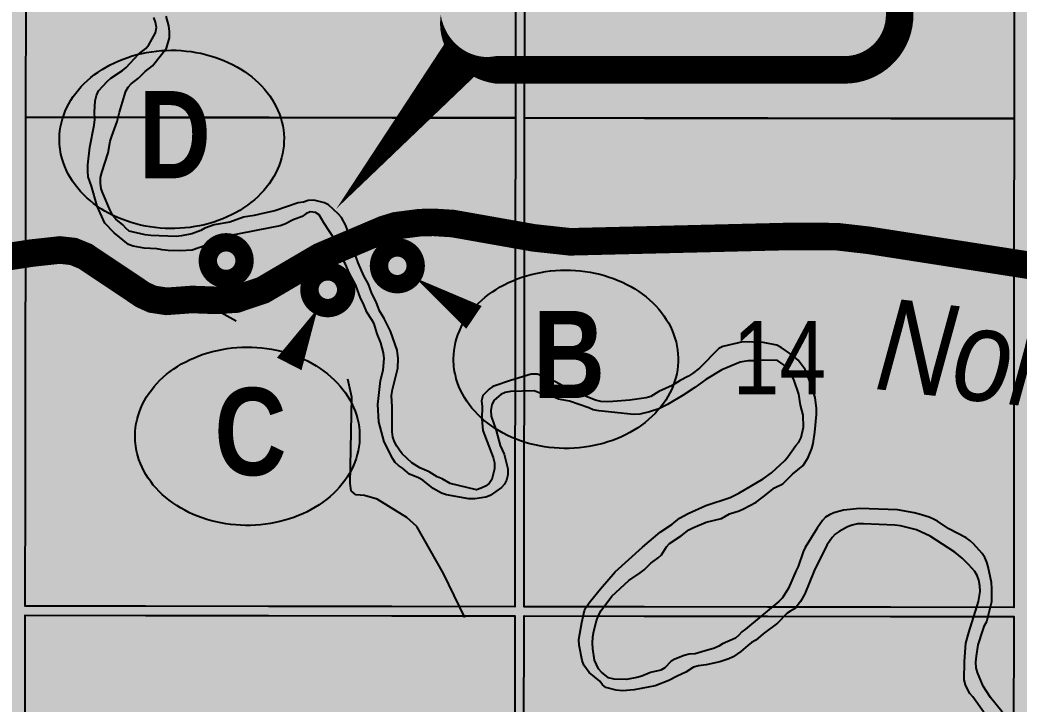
# Model space of a CAD drawing. Extents: x 403018 to 417191, y 6033193 to 6042673.
# Drawn here: x 414521.5 to 414630.3, y 6037364.4 to 6037438.9 of the extents above; entities that cross this region are included whole.
import ezdxf
from ezdxf.enums import TextEntityAlignment as Align

# ---------------------------------------------------------------- set-up
doc = ezdxf.new("R2010")
doc.units = 0
doc.header["$LTSCALE"] = 5
doc.linetypes.add('DASHED2', pattern=[9.525, 6.35, -3.175])
for name, color, linetype in [('L-TITLEDB-T', 4, 'Continuous'), ('Quarters', 8, 'Continuous'), ('RoadSeg', 57, 'DASHED2'), ('ROUTE MAP BUBBLES', 7, 'Continuous'), ('ROUTE MAP DOTS', 7, 'Continuous'), ('ROUTE-MAP-ROUTE', 90, 'Continuous'), ('T-WATER', 160, 'Continuous'), ('T-WATER-H', 133, 'Continuous')]:
    doc.layers.add(name, color=color, linetype=linetype)
doc.layers.add('ROUTE-MAP-BACKGROUND-H', color=7, linetype='Continuous', true_color=0xf0ebff)
doc.styles.add('120', font='ARIALN.TTF', dxfattribs={"height": 13})
doc.styles.add('80', font='ARIALN.TTF', dxfattribs={"height": 10})
doc.styles.add('80L', font='ARIALN.TTF', dxfattribs={"height": 10})
doc.styles.add('BOLD', font='ARIALNB.TTF')

# ---------------------------------------------------------------- blocks, each defined once
blk = doc.blocks.new('AA')
at = {"const_width": 4}
blk.add_lwpolyline([(-1, 0, 1), (1, 0, 1)], format="xyb", close=True, dxfattribs=at)
blk.add_circle((0, 0), 2)
blk = doc.blocks.new('Route_Letters')
h = blk.add_hatch(color=255)
h.dxf.hatch_style = 1
edge = h.paths.add_edge_path()
edge.add_ellipse((-0.12, 0.46), major_axis=(-11.97, 0), ratio=0.789318, start_angle=0, end_angle=360)
at = {"color": 5}
blk.add_open_spline([(-12.34, 0.46), (-12.34, -0.25), (-12.24, -0.97), (-11.72, -2.79), (-11.14, -3.88), (-9.56, -5.81), (-8.54, -6.66), (-6.22, -8.02), (-4.9, -8.54), (-2.12, -9.17), (-0.66, -9.3), (2.22, -9.13), (3.64, -8.84), (6.27, -7.89), (7.48, -7.22), (9.54, -5.6), (10.38, -4.64), (11.6, -2.54), (11.97, -1.4), (12.18, 0.91), (12.02, 2.08), (11.2, 4.3), (10.54, 5.35), (8.8, 7.2), (7.72, 7.99), (5.29, 9.24), (3.93, 9.68), (1.11, 10.18), (-0.35, 10.23), (-3.22, 9.91), (-4.61, 9.55), (-7.16, 8.47), (-8.32, 7.75), (-10.24, 6.02), (-11, 5.02), (-12.05, 2.86), (-12.32, 1.7), (-12.34, 0.52), (-12.34, 0.49), (-12.34, 0.46)], degree=3, knots=[0, 0, 0, 0, 0.219529, 0.219529, 0.575727, 0.575727, 0.931924, 0.931924, 1.288121, 1.288121, 1.644318, 1.644318, 2.000515, 2.000515, 2.356712, 2.356712, 2.712909, 2.712909, 3.069107, 3.069107, 3.425304, 3.425304, 3.781501, 3.781501, 4.137698, 4.137698, 4.493895, 4.493895, 4.850092, 4.850092, 5.20629, 5.20629, 5.562487, 5.562487, 5.918684, 5.918684, 6.274881, 6.274881, 6.283185, 6.283185, 6.283185, 6.283185], dxfattribs=at)
at = {"color": 14, "style": 'BOLD'}
blk.add_attdef('A', text='', height=9.5, dxfattribs=at).set_placement((0.22, 0.98), align=Align.MIDDLE)
blk = doc.blocks.new('*U320')
h = blk.add_hatch(color=254)
edge = h.paths.add_edge_path()
edge.add_line((-19, -11.5), (19, -11.5))
edge.add_arc((19, -5.5), 6, 270, 360)
edge.add_line((25, -5.5), (25, 4))
edge.add_arc((19, 4), 6, 0, 90)
edge.add_line((19, 10), (-19, 10))
edge.add_arc((-19, 4), 6, 90, 180)
edge.add_line((-25, 4), (-25, -5.5))
edge.add_arc((-19, -5.5), 6, 180, 270)
at = {"color": 160, "flags": 128}
blk.add_lwpolyline([(-19, -11.5, 3, 3, 0), (19, -11.5, 3, 3, 0.414214), (25, -5.5, 3, 3, 0), (25, 4, 3, 0, 0.414214), (19, 10, 0, 0, 0), (-19, 10, 0, 0, 0.414214), (-25, 4, 0, 0, 0), (-25, -5.5, 0, 3, 0.414214)], format="xyseb", close=True, dxfattribs=at)
at = {"color": 160, "style": '80'}
blk.add_attdef('ENTER_TEXT_001', (-26.85, -4.92), '', height=10, dxfattribs=at)

msp = doc.modelspace()

# ---------------------------------------------------------------- hatches: boundary and pattern name
at = {"layer": 'ROUTE-MAP-BACKGROUND-H'}
h = msp.add_hatch(color=256, dxfattribs=at)
h.dxf.hatch_style = 1
h.paths.add_polyline_path([(412923.423, 6037807.465), (416092.9, 6037807.465), (416092.9, 6035965.758), (412923.423, 6035965.758)])
at = {"layer": 'T-WATER-H'}
h = msp.add_hatch(color=256, dxfattribs=at)
h.dxf.hatch_style = 1
h.paths.add_polyline_path([(414533.297, 6037431.556), (414533.611, 6037431.93), (414534.411, 6037432.536), (414535.127, 6037433.241), (414535.925, 6037433.889), (414537.484, 6037435.795), (414537.781, 6037436.936), (414537.791, 6037437.6), (414537.705, 6037438.221), (414537.428, 6037439.284), (414537.181, 6037439.699), (414536.049, 6037441.322), (414534.436, 6037443.156), (414534.058, 6037443.471), (414533.39, 6037444.169), (414532.542, 6037444.745), (414531.36, 6037445.69), (414530.077, 6037446.53), (414529.707, 6037446.837), (414529.417, 6037447.234), (414529.117, 6037448.277), (414528.938, 6037450.071), (414528.551, 6037452.441), (414528.523, 6037453.078), (414528.638, 6037455.61), (414528.687, 6037457.225), (414528.766, 6037457.867), (414529.044, 6037459.036), (414529.205, 6037459.617), (414529.61, 6037460.623), (414529.864, 6037461.093), (414530.178, 6037461.51), (414530.56, 6037461.818), (414532.602, 6037463.178), (414533.055, 6037463.393), (414533.602, 6037463.522), (414534.751, 6037463.676), (414535.42, 6037463.676), (414535.953, 6037463.829), (414537.69, 6037464.85), (414539.168, 6037466.125), (414540.511, 6037467.639), (414540.868, 6037467.988), (414541.654, 6037468.587), (414542.416, 6037469.292), (414542.751, 6037469.689), (414543.184, 6037470.631), (414543.443, 6037471.073), (414544.143, 6037471.952), (414542.635, 6037472.222), (414542.097, 6037471.346), (414539.948, 6037469.271), (414537.466, 6037467.569), (414536.054, 6037466.923), (414534.846, 6037466.012), (414533.488, 6037465.153), (414530.576, 6037463.231), (414529.798, 6037462.572), (414528.959, 6037462.067), (414528.618, 6037461.43), (414528.022, 6037460.155), (414527.243, 6037458.163), (414527.165, 6037457.505), (414527.085, 6037455.61), (414527.08, 6037454.783), (414527.218, 6037453.546), (414527.282, 6037452.261), (414527.496, 6037451.148), (414527.691, 6037449.33), (414527.992, 6037448.266), (414528.092, 6037447.71), (414528.663, 6037446.241), (414528.911, 6037445.818), (414529.864, 6037444.669), (414530.21, 6037444.343), (414531.028, 6037443.78), (414532.408, 6037443.071), (414532.927, 6037442.904), (414533.313, 6037442.615), (414533.878, 6037441.768), (414534.945, 6037440.725), (414535.255, 6037440.356), (414536.102, 6037439.146), (414536.282, 6037438.632), (414536.36, 6037438.037), (414536.285, 6037437.459), (414535.526, 6037436.151), (414535.203, 6037435.764), (414534.415, 6037435.151), (414533.076, 6037433.696), (414532.693, 6037433.365), (414531.413, 6037432.522), (414531.043, 6037432.212), (414530.067, 6037431.138), (414529.841, 6037430.655), (414529.707, 6037430.053), (414529.633, 6037428.82), (414529.654, 6037428.043), (414529.573, 6037427.408), (414529.101, 6037425.028), (414528.912, 6037423.099), (414528.887, 6037422.392), (414528.932, 6037421.77), (414529.296, 6037420.754), (414529.91, 6037418.602), (414530.741, 6037416.73), (414531.764, 6037415.68), (414533.342, 6037414.418), (414533.85, 6037414.243), (414535.034, 6037414.025), (414536.431, 6037413.965), (414537.003, 6037413.826), (414537.653, 6037413.761), (414538.979, 6037413.728), (414540.274, 6037413.797), (414542.322, 6037414.532), (414543.29, 6037414.941), (414543.704, 6037415.078), (414543.19, 6037416.644), (414542.654, 6037416.554), (414541.646, 6037416.213), (414541.201, 6037415.951), (414540.232, 6037415.577), (414539.108, 6037415.348), (414538.511, 6037415.275), (414535.761, 6037415.395), (414535.131, 6037415.47), (414533.405, 6037415.882), (414533.034, 6037416.203), (414532.717, 6037416.571), (414531.943, 6037417.195), (414531.618, 6037417.588), (414531.375, 6037418.044), (414530.544, 6037420.02), (414530.364, 6037420.498), (414530.263, 6037421.098), (414530.271, 6037421.712), (414530.416, 6037422.265), (414531.122, 6037424.413), (414531.343, 6037425.659), (414531.497, 6037426.22), (414532.097, 6037427.803), (414532.344, 6037428.819), (414532.876, 6037430.625), (414533.056, 6037431.121)])
h = msp.add_hatch(color=256, dxfattribs=at)
h.dxf.hatch_style = 1
h.paths.add_polyline_path([(414579.811, 6037399.481), (414578.349, 6037400.133), (414577.83, 6037400.292), (414577.19, 6037400.287), (414574.941, 6037399.596), (414573.019, 6037398.952), (414572.6, 6037398.674), (414571.91, 6037397.976), (414571.784, 6037397.416), (414571.823, 6037396.784), (414571.788, 6037395.439), (414571.921, 6037394.176), (414573.055, 6037391.213), (414573.188, 6037390.639), (414573.169, 6037389.981), (414572.897, 6037388.835), (414572.609, 6037388.418), (414572.199, 6037388.114), (414571.731, 6037387.877), (414571.218, 6037387.727), (414568.339, 6037388.388), (414567.468, 6037388.921), (414566.956, 6037389.121), (414566.055, 6037389.673), (414565.036, 6037390.094), (414564.192, 6037390.658), (414563.132, 6037391.647), (414562.827, 6037392.015), (414562.554, 6037392.466), (414562.309, 6037392.929), (414562.123, 6037393.439), (414562.032, 6037394.028), (414562.047, 6037396.755), (414561.96, 6037397.992), (414562.063, 6037398.635), (414562.645, 6037400.951), (414562.678, 6037402.022), (414562.569, 6037402.915), (414561.866, 6037405.003), (414561.183, 6037406.382), (414560.655, 6037407.203), (414560.281, 6037408.196), (414559.833, 6037409.099), (414559.447, 6037410.094), (414558.956, 6037410.993), (414558.336, 6037412.442), (414557.803, 6037413.952), (414557.564, 6037414.4), (414557.322, 6037414.72), (414557.272, 6037414.785), (414557.189, 6037415.394), (414557.159, 6037415.986), (414556.983, 6037416.476), (414556.511, 6037417.36), (414556.214, 6037417.736), (414555.121, 6037418.734), (414554.685, 6037418.97), (414553.527, 6037419.236), (414552.901, 6037419.207), (414552.39, 6037419.045), (414551.818, 6037418.954), (414549.266, 6037418.085), (414548.111, 6037417.838), (414547.018, 6037417.582), (414545.865, 6037417.394), (414544.376, 6037416.842), (414543.19, 6037416.644), (414543.704, 6037415.078), (414544.841, 6037415.455), (414545.376, 6037415.583), (414548.718, 6037416.24), (414549.844, 6037416.46), (414550.336, 6037416.636), (414551.253, 6037417.09), (414552.258, 6037417.451), (414552.622, 6037417.761), (414553.109, 6037417.963), (414553.701, 6037417.904), (414554.099, 6037417.635), (414554.583, 6037416.777), (414555.823, 6037414.906), (414556.135, 6037414.295), (414556.37, 6037413.761), (414556.505, 6037413.222), (414556.7, 6037412.724), (414556.942, 6037412.29), (414557.345, 6037411.318), (414558.075, 6037410.011), (414558.43, 6037408.983), (414558.632, 6037408.492), (414558.886, 6037408.05), (414559.275, 6037407.055), (414559.827, 6037406.224), (414560.07, 6037405.766), (414560.397, 6037404.701), (414560.81, 6037403.717), (414561.106, 6037402.613), (414561.169, 6037402.023), (414561.05, 6037400.724), (414560.775, 6037399.598), (414560.484, 6037397), (414560.577, 6037395.128), (414561.156, 6037392.934), (414562.096, 6037391.085), (414562.361, 6037390.678), (414562.725, 6037390.348), (414563.148, 6037390.08), (414563.929, 6037389.416), (414564.921, 6037389.004), (414565.379, 6037388.749), (414566.513, 6037387.858), (414567.406, 6037387.33), (414567.949, 6037387.162), (414570.376, 6037386.729), (414571.053, 6037386.717), (414572.227, 6037386.906), (414572.704, 6037387.093), (414573.94, 6037387.973), (414574.267, 6037388.311), (414574.494, 6037388.774), (414574.619, 6037389.352), (414574.65, 6037389.993), (414574.227, 6037391.579), (414573.819, 6037392.543), (414573.38, 6037394.18), (414572.826, 6037395.723), (414572.802, 6037396.352), (414572.876, 6037397.008), (414573.141, 6037397.47), (414573.874, 6037398.106), (414574.341, 6037398.319), (414574.941, 6037398.406), (414577.521, 6037398.495), (414578.033, 6037398.288), (414579.187, 6037398.001), (414580.148, 6037397.579), (414581.358, 6037397.372), (414583.455, 6037396.631), (414583.926, 6037396.417), (414584.535, 6037396.294), (414588.355, 6037395.901), (414589.002, 6037395.936), (414590.072, 6037396.197), (414591.088, 6037396.542), (414592.025, 6037396.988), (414593.716, 6037398.015), (414595.014, 6037398.849), (414596.179, 6037399.705), (414597.945, 6037400.79), (414599.477, 6037401.426), (414598.457, 6037403.418), (414598.032, 6037403.32), (414597.596, 6037403.08), (414595.517, 6037400.949), (414594.736, 6037400.38), (414594.311, 6037400.08), (414593.411, 6037399.611), (414592.543, 6037399.061), (414591.063, 6037398.423), (414590.203, 6037397.887), (414589.687, 6037397.732), (414587.936, 6037397.469), (414586.075, 6037397.311), (414585.436, 6037397.286), (414584.747, 6037397.337), (414584.177, 6037397.479), (414581.59, 6037398.478)])
h = msp.add_hatch(color=256, dxfattribs=at)
h.dxf.hatch_style = 1
h.paths.add_polyline_path([(414603.946, 6037403.445), (414602.443, 6037403.753), (414600.21, 6037403.819), (414598.375, 6037403.399), (414599.368, 6037401.381), (414599.934, 6037401.616), (414600.824, 6037401.738), (414601.814, 6037401.762), (414602.427, 6037401.838), (414602.443, 6037401.838), (414604.007, 6037401.799), (414604.603, 6037401.373), (414605.253, 6037400.616), (414605.777, 6037399.706), (414606.333, 6037398.135), (414606.508, 6037396.935), (414606.789, 6037395.853), (414606.824, 6037394.543), (414606.566, 6037393.391), (414606.336, 6037392.907), (414606, 6037392.55), (414605.135, 6037391.295), (414604.816, 6037390.917), (414603.355, 6037389.562), (414602.445, 6037388.924), (414599.78, 6037387.35), (414598.844, 6037386.88), (414596.194, 6037386.008), (414594.261, 6037385.117), (414593.328, 6037384.615), (414592.488, 6037383.954), (414591.231, 6037383.091), (414589.294, 6037381.457), (414586.341, 6037378.77), (414584.709, 6037376.929), (414583.616, 6037375.561), (414583.148, 6037374.953), (414582.985, 6037374.556), (414582.693, 6037373.274), (414582.378, 6037371.428), (414582.388, 6037370.799), (414582.719, 6037369.116), (414582.905, 6037368.629), (414583.483, 6037367.814), (414584.666, 6037366.868), (414584.962, 6037366.497), (414585.318, 6037366.173), (414586.429, 6037365.889), (414587.112, 6037365.841), (414588.41, 6037365.924), (414590.671, 6037366.363), (414592.163, 6037366.96), (414593.058, 6037367.438), (414594.02, 6037367.862), (414594.867, 6037368.413), (414595.408, 6037368.559), (414596.226, 6037368.676), (414597.715, 6037368.976), (414598.714, 6037369.326), (414599.165, 6037369.547), (414600.008, 6037370.104), (414600.766, 6037370.772), (414601.181, 6037371.089), (414601.626, 6037371.342), (414602.448, 6037372.028), (414604.006, 6037373.193), (414605.045, 6037374.266), (414605.436, 6037374.548), (414605.932, 6037374.78), (414606.498, 6037375.552), (414606.973, 6037376.379), (414607.984, 6037378.903), (414609.358, 6037381.687), (414609.946, 6037382.522), (414610.288, 6037382.887), (414610.716, 6037383.184), (414611.617, 6037383.682), (414612.122, 6037383.876), (414612.694, 6037383.991), (414613.364, 6037384.017), (414616.76, 6037383.878), (414617.38, 6037383.806), (414619.124, 6037383.35), (414620.626, 6037382.659), (414623.31, 6037380.934), (414624.121, 6037380.283), (414624.838, 6037379.559), (414625.504, 6037378.817), (414625.758, 6037378.373), (414625.936, 6037377.871), (414626.044, 6037377.273), (414626.069, 6037376.63), (414625.888, 6037375.545), (414624.82, 6037372.161), (414624.515, 6037371.001), (414624.346, 6037369.024), (414624.34, 6037367.036), (414624.474, 6037366.493), (414624.676, 6037366.002), (414624.956, 6037365.549), (414625.281, 6037365.168), (414626.44, 6037363.525), (414627.742, 6037362.214), (414633.848, 6037357.362), (414635.565, 6037356.243), (414637.812, 6037354.873), (414638.99, 6037353.876), (414640.774, 6037352.175), (414641.783, 6037351.111), (414642.011, 6037350.668), (414642.011, 6037350.039), (414641.82, 6037349.529), (414641.463, 6037349.199), (414641.023, 6037348.977), (414640.482, 6037348.837), (414639.283, 6037348.706), (414637.254, 6037348.718), (414635.413, 6037348.555), (414634.309, 6037348.329), (414633.801, 6037348.145), (414632.972, 6037347.749), (414631.419, 6037347.131), (414631.016, 6037346.846), (414630.3, 6037346.11), (414629.567, 6037345.492), (414629.295, 6037345.154), (414628.719, 6037344.254), (414628.495, 6037343.777), (414628.322, 6037343.249), (414628.23, 6037342.644), (414628.22, 6037341.969), (414628.296, 6037340.732), (414628.399, 6037340.152), (414628.617, 6037339.663), (414629.298, 6037338.711), (414629.518, 6037338.447), (414629.899, 6037338.122), (414630.303, 6037337.872), (414631.437, 6037337.523), (414632.777, 6037337.44), (414634.534, 6037337.658), (414637.874, 6037338.434), (414639.106, 6037338.573), (414639.767, 6037338.584), (414641.161, 6037338.513), (414641.707, 6037338.391), (414642.244, 6037338.198), (414642.699, 6037337.947), (414642.994, 6037337.593), (414643.253, 6037337.134), (414643.262, 6037336.561), (414642.806, 6037334.869), (414642.547, 6037333.728), (414642.013, 6037332.124), (414641.879, 6037331.535), (414641.75, 6037330.281), (414641.465, 6037328.464), (414641.443, 6037327.76), (414641.508, 6037325.77), (414641.52, 6037325.681), (414642.977, 6037325.683), (414642.893, 6037326.506), (414642.898, 6037327.169), (414642.966, 6037329.231), (414643.29, 6037331.046), (414643.878, 6037333.246), (414644.273, 6037334.276), (414644.718, 6037335.232), (414644.852, 6037335.792), (414644.761, 6037337.013), (414644.65, 6037337.564), (414644.203, 6037338.461), (414643.513, 6037339.155), (414643.093, 6037339.425), (414642.576, 6037339.58), (414639.553, 6037340.061), (414638.891, 6037340.105), (414637.629, 6037340.033), (414635.237, 6037339.754), (414634.112, 6037339.513), (414632.346, 6037339.299), (414631.685, 6037339.3), (414631.065, 6037339.396), (414630.564, 6037339.611), (414630.298, 6037339.798), (414629.854, 6037340.285), (414629.67, 6037340.767), (414629.624, 6037341.391), (414629.683, 6037342.019), (414629.911, 6037343.176), (414630.301, 6037343.967), (414630.7, 6037344.467), (414631.057, 6037344.815), (414631.806, 6037345.431), (414632.638, 6037345.967), (414633.637, 6037346.338), (414634.181, 6037346.496), (414635.353, 6037346.664), (414638.498, 6037346.861), (414639.681, 6037347), (414640.662, 6037347.362), (414641.423, 6037347.749), (414641.986, 6037348.127), (414642.684, 6037348.777), (414643.007, 6037349.18), (414643.159, 6037349.712), (414643.148, 6037351.023), (414643.01, 6037351.579), (414642.823, 6037352.056), (414642.549, 6037352.491), (414641.532, 6037353.581), (414637.908, 6037356.897), (414637.522, 6037357.198), (414635.793, 6037358.307), (414634.409, 6037359.016), (414632.631, 6037360.101), (414629.289, 6037362.945), (414628.8, 6037363.26), (414628.44, 6037363.588), (414627.191, 6037365.118), (414626.403, 6037366.342), (414625.783, 6037367.823), (414625.627, 6037368.329), (414625.601, 6037368.961), (414625.658, 6037369.601), (414625.869, 6037370.84), (414626.363, 6037372.414), (414626.544, 6037372.932), (414626.787, 6037373.379), (414627.324, 6037375.545), (414627.358, 6037376.982), (414627.309, 6037377.622), (414626.958, 6037379.32), (414626.793, 6037379.838), (414626.573, 6037380.333), (414626.299, 6037380.77), (414625.337, 6037381.834), (414624.958, 6037382.177), (414624.531, 6037382.467), (414622.672, 6037383.46), (414621.414, 6037384.284), (414620.974, 6037384.518), (414620.5, 6037384.73), (414619.438, 6037385.059), (414618.875, 6037385.209), (414617.066, 6037385.523), (414612.98, 6037385.689), (414611.174, 6037385.494), (414610.14, 6037385.189), (414609.655, 6037385.001), (414609.234, 6037384.729), (414608.896, 6037384.382), (414608.323, 6037383.55), (414607.026, 6037381.42), (414606.8, 6037380.949), (414606.258, 6037379.37), (414606.016, 6037378.929), (414605.184, 6037376.998), (414604.556, 6037375.946), (414604.151, 6037375.553), (414600.504, 6037372.557), (414600.119, 6037372.265), (414599.784, 6037371.888), (414599.411, 6037371.568), (414597.996, 6037370.962), (414597.607, 6037370.69), (414597.124, 6037370.48), (414595.768, 6037370.082), (414595.017, 6037369.866), (414594.38, 6037369.811), (414593.835, 6037369.663), (414592.836, 6037369.289), (414592.426, 6037369.045), (414591.736, 6037368.345), (414591.297, 6037368.092), (414590.179, 6037367.841), (414589.229, 6037367.426), (414588.701, 6037367.267), (414587.561, 6037367.068), (414586.203, 6037367.106), (414585.593, 6037367.228), (414584.832, 6037367.847), (414584.516, 6037368.223), (414584.07, 6037369.183), (414583.88, 6037370.39), (414583.842, 6037371.03), (414583.894, 6037371.694), (414584.014, 6037372.319), (414584.297, 6037373.444), (414584.489, 6037373.972), (414584.814, 6037374.556), (414585.958, 6037376.121), (414587.807, 6037377.831), (414589.055, 6037378.671), (414589.466, 6037378.99), (414590.203, 6037379.744), (414591.006, 6037380.308), (414591.357, 6037380.647), (414591.926, 6037381.519), (414592.239, 6037381.885), (414593.525, 6037382.713), (414594.358, 6037383.344), (414594.798, 6037383.588), (414596.244, 6037384.183), (414597.911, 6037384.603), (414598.758, 6037385.104), (414599.821, 6037385.415), (414600.302, 6037385.63), (414601.676, 6037386.371), (414602.446, 6037386.947), (414603.689, 6037387.914), (414604.567, 6037388.382), (414605.646, 6037389.413), (414606.8, 6037390.376), (414607.328, 6037391.215), (414607.743, 6037392.214), (414607.889, 6037392.76), (414608.075, 6037394), (414608.24, 6037395.916), (414608.257, 6037396.577), (414608.107, 6037397.745), (414607.603, 6037399.336), (414607.004, 6037400.802), (414606.237, 6037401.817), (414606.02, 6037402.009), (414605.655, 6037402.333), (414604.414, 6037403.198)])

# ---------------------------------------------------------------- linework, layer by layer
at = {"color": 170, "flags": 128}
msp.add_lwpolyline([(414555.957, 6037418.311, 0, 4.997, 0), (414569.996, 6037435.184, 0, 0, 0)], format="xyseb", dxfattribs=at)
at = {"layer": 'Quarters'}
for points in [[(414575.469, 6037441.597), (414575.455, 6037428.208), (414562.048, 6037428.223), (414548.64, 6037428.238), (414535.233, 6037428.254), (414522.16, 6037428.27), (414522.178, 6037441.658), (414522.196, 6037455.046), (414522.215, 6037468.435), (414522.233, 6037481.823), (414535.3, 6037481.808), (414548.703, 6037481.793), (414562.106, 6037481.778), (414575.509, 6037481.764), (414575.496, 6037468.375), (414575.482, 6037454.986), (414575.469, 6037441.597)], [(414629.762, 6037441.524), (414629.754, 6037428.135), (414616.346, 6037428.153), (414602.939, 6037428.171), (414589.532, 6037428.189), (414576.46, 6037428.206), (414576.473, 6037441.595), (414576.486, 6037454.985), (414576.5, 6037468.374), (414576.513, 6037481.763), (414589.58, 6037481.745), (414602.983, 6037481.727), (414616.385, 6037481.709), (414629.787, 6037481.691), (414629.779, 6037468.302), (414629.77, 6037454.913), (414629.762, 6037441.524)], [(414575.416, 6037388.04), (414575.403, 6037374.986), (414561.99, 6037375.002), (414548.578, 6037375.018), (414535.165, 6037375.035), (414522.088, 6037375.052), (414522.106, 6037388.105), (414522.124, 6037401.493), (414522.142, 6037414.882), (414522.16, 6037428.27), (414535.233, 6037428.254), (414548.64, 6037428.238), (414562.048, 6037428.223), (414575.455, 6037428.208), (414575.442, 6037414.818), (414575.429, 6037401.429), (414575.416, 6037388.04)], [(414629.729, 6037387.967), (414629.72, 6037374.913), (414616.308, 6037374.931), (414602.896, 6037374.949), (414589.484, 6037374.967), (414576.407, 6037374.985), (414576.42, 6037388.039), (414576.433, 6037401.428), (414576.446, 6037414.817), (414576.46, 6037428.206), (414589.532, 6037428.189), (414602.939, 6037428.171), (414616.346, 6037428.153), (414629.754, 6037428.135), (414629.745, 6037414.746), (414629.737, 6037401.357), (414629.729, 6037387.967)], [(414575.361, 6037333.814), (414575.348, 6037320.425), (414561.931, 6037320.442), (414548.514, 6037320.459), (414535.097, 6037320.477), (414522.015, 6037320.495), (414522.033, 6037333.883), (414522.051, 6037347.271), (414522.069, 6037360.659), (414522.087, 6037374.048), (414535.164, 6037374.031), (414548.577, 6037374.014), (414561.989, 6037373.998), (414575.402, 6037373.982), (414575.388, 6037360.592), (414575.375, 6037347.203), (414575.361, 6037333.814)], [(414629.695, 6037333.742), (414629.687, 6037320.353), (414616.269, 6037320.37), (414602.852, 6037320.388), (414589.435, 6037320.406), (414576.352, 6037320.424), (414576.366, 6037333.813), (414576.379, 6037347.202), (414576.392, 6037360.591), (414576.406, 6037373.98), (414589.483, 6037373.963), (414602.895, 6037373.945), (414616.308, 6037373.927), (414629.72, 6037373.909), (414629.711, 6037360.52), (414629.703, 6037347.131), (414629.695, 6037333.742)]]:
    msp.add_lwpolyline(points, close=True, dxfattribs=at)
at = {"layer": 'RoadSeg', "flags": 128}
for points in [[(414613.15, 6037306.308), (414613.516, 6037308.372), (414614.315, 6037321.992), (414614.382, 6037325.788), (414614.082, 6037326.388), (414613.283, 6037326.987), (414610.286, 6037328.286), (414608.254, 6037329.351), (414607.855, 6037329.551), (414605.99, 6037330.583), (414604.758, 6037331.949), (414604.325, 6037333.114), (414602.96, 6037339.142), (414602.793, 6037341.273), (414603.026, 6037342.039), (414604.958, 6037345.535), (414605.657, 6037347.533), (414605.724, 6037349.065), (414605.524, 6037350.064), (414605.157, 6037351.03), (414604.025, 6037352.728), (414601.395, 6037355.059), (414594.601, 6037359.888), (414593.736, 6037360.22), (414592.837, 6037360.32), (414589.673, 6037360.187), (414585.943, 6037360.32), (414585.011, 6037360.52), (414583.812, 6037361.12), (414577.585, 6037365.315), (414575.154, 6037367.28), (414572.157, 6037370.044), (414571.192, 6037371.276), (414567.628, 6037378.602), (414564.731, 6037383.73), (414563.632, 6037384.696), (414560.402, 6037386.694), (414559.037, 6037387.093), (414558.071, 6037387.16), (414557.572, 6037387.593), (414557.472, 6037388.392), (414557.638, 6037397.816), (414557.039, 6037400.514), (414555.74, 6037404.143), (414555.241, 6037404.676), (414554.175, 6037405.042), (414552.244, 6037405.042), (414549.18, 6037404.776), (414547.948, 6037404.843), (414545.684, 6037405.741), (414542.52, 6037407.473), (414542.154, 6037407.972), (414544.285, 6037408.106), (414547.182, 6037409.072), (414553.443, 6037412.734), (414556.273, 6037413.9), (414558.171, 6037414.666), (414560.369, 6037415.665), (414561.668, 6037416.064), (414564.265, 6037416.397), (414565.764, 6037416.431), (414567.862, 6037416.298), (414576.653, 6037414.732), (414580.616, 6037414.3), (414604.691, 6037414.866), (414609.62, 6037414.832), (414613.083, 6037414.433), (414652.144, 6037408.306), (414678.318, 6037405.342), (414692.836, 6037403.51), (414694.601, 6037403.843), (414696.266, 6037404.609), (414702.427, 6037408.206), (414704.358, 6037408.805), (414709.12, 6037409.804), (414709.586, 6037410.137), (414709.753, 6037411.003), (414705.657, 6037421.226), (414705.624, 6037421.759), (414705.923, 6037422.158), (414707.116, 6037422.68), (414684.954, 6037476.56), (414661.287, 6037534.077), (414660.709, 6037535.486), (414660.109, 6037536.973), (414659.579, 6037538.361), (414659, 6037540.041), (414658.575, 6037541.404), (414658.134, 6037542.933), (414657.751, 6037544.443), (414657.406, 6037545.981), (414657.044, 6037547.752), (414647.42, 6037594.446), (414647.108, 6037594.605), (414646.991, 6037594.747), (414646.924, 6037594.868), (414646.791, 6037595.058), (414646.673, 6037595.24), (414646.564, 6037595.346), (414646.429, 6037595.451), (414646.152, 6037595.648), (414645.897, 6037595.819), (414645.559, 6037596.068), (414645.322, 6037596.272), (414645.185, 6037596.42), (414645.074, 6037596.616), (414645.003, 6037596.772), (414644.959, 6037596.923), (414644.862, 6037597.33), (414644.753, 6037597.922), (414643.74, 6037602.857), (414643.67, 6037603.199), (414643.622, 6037603.502), (414643.603, 6037603.713), (414643.617, 6037603.905), (414643.632, 6037604.084), (414643.692, 6037604.31), (414643.784, 6037604.537), (414643.891, 6037604.752), (414644.137, 6037605.156), (414644.263, 6037605.357), (414644.396, 6037605.593), (414644.464, 6037605.753), (414644.513, 6037605.873), (414644.542, 6037606.006), (414644.59, 6037606.206), (414644.655, 6037606.446), (414644.71, 6037606.606), (414644.853, 6037606.894), (414642.731, 6037617.782), (414639.531, 6037632.935), (414639.294, 6037633.839), (414639.121, 6037634.505), (414638.948, 6037635.09), (414638.758, 6037635.752), (414638.498, 6037636.416), (414638.25, 6037637.038), (414637.998, 6037637.658), (414637.723, 6037638.253), (414637.466, 6037638.797), (414637.228, 6037639.289), (414636.99, 6037639.782), (414636.77, 6037640.257), (414636.481, 6037640.748), (414636.229, 6037641.15), (414636.011, 6037641.527), (414635.808, 6037641.883), (414635.562, 6037642.232), (414635.33, 6037642.557), (414635.077, 6037642.925), (414634.832, 6037643.287), (414634.559, 6037643.687), (414634.28, 6037644.093), (414634.003, 6037644.454), (414633.706, 6037644.809), (414633.417, 6037645.132), (414633.087, 6037645.529), (414632.823, 6037645.866), (414632.559, 6037646.196), (414632.289, 6037646.493), (414624.935, 6037654.154), (414598.507, 6037681.064), (414597.636, 6037682.02), (414596.825, 6037682.939), (414596.032, 6037683.936), (414595.355, 6037684.856), (414594.705, 6037685.762), (414594.05, 6037686.724), (414593.494, 6037687.65), (414592.936, 6037688.635), (414592.454, 6037689.598), (414591.997, 6037690.628), (414591.517, 6037691.615), (414591.158, 6037692.507), (414590.838, 6037693.439), (414589.835, 6037696.553), (414591.263, 6037696.913), (414591.804, 6037697.05), (414592.676, 6037697.411), (414594.168, 6037697.516), (414596.266, 6037697.649), (414630.232, 6037697.583)], [(414530.832, 6037237.177), (414529.667, 6037237.277), (414527.436, 6037238.109), (414512.983, 6037241.805), (414512.484, 6037242.272), (414510.486, 6037246.434), (414510.253, 6037247.034), (414509.087, 6037249.298), (414508.754, 6037250.297), (414507.988, 6037254.726), (414507.689, 6037255.459), (414507.256, 6037255.725), (414506.323, 6037255.958), (414492.371, 6037257.989), (414491.771, 6037258.555), (414490.939, 6037260.82), (414485.844, 6037274.806), (414484.212, 6037277.803), (414483.146, 6037279.202), (414482.88, 6037280.034), (414482.713, 6037280.367), (414482.48, 6037281.233), (414482.247, 6037283.597), (414481.581, 6037286.128), (414478.418, 6037294.786), (414477.785, 6037295.918), (414477.585, 6037296.651), (414477.885, 6037297.05), (414482.38, 6037299.914), (414484.212, 6037301.279), (414485.344, 6037302.711), (414490.772, 6037310.736), (414491.871, 6037312.935), (414492.204, 6037314.133), (414492.637, 6037321.359), (414493.003, 6037322.625), (414495.933, 6037327.92), (414498.764, 6037332.515), (414499.863, 6037335.878), (414502.227, 6037342.072), (414502.494, 6037343.271), (414502.527, 6037344.969), (414501.994, 6037350.497), (414501.461, 6037359.754), (414500.762, 6037363.85), (414500.096, 6037370.91), (414499.563, 6037374.206), (414500.03, 6037377.769), (414499.597, 6037378.802), (414498.131, 6037380.167), (414497.166, 6037381.532), (414496.899, 6037381.699), (414496.599, 6037383.197), (414497.665, 6037400.98), (414496.966, 6037403.477), (414495.534, 6037407.14), (414495.134, 6037409.072), (414522.074, 6037413.134), (414525.138, 6037413.467), (414526.603, 6037413.301), (414527.902, 6037412.768), (414534.162, 6037408.572), (414535.194, 6037408.106), (414536.726, 6037407.873), (414539.49, 6037408.072), (414542.154, 6037407.972)]]:
    msp.add_lwpolyline(points, dxfattribs=at)
at = {"layer": 'ROUTE MAP BUBBLES', "flags": 128}
for points in [[(414564.588, 6037410.766, 0, 3, 0), (414570.944, 6037406.48, 3, 3, 0)], [(414553.933, 6037407.452, 0, 3, 0), (414550.833, 6037401.422, 3, 3, 0)]]:
    msp.add_lwpolyline(points, format="xyseb", dxfattribs=at)
at = {"layer": 'ROUTE-MAP-ROUTE', "const_width": 3, "flags": 128}
msp.add_lwpolyline([(414486.279, 6037407.949), (414522.793, 6037413.487), (414525.861, 6037413.824), (414527.328, 6037413.659), (414528.629, 6037413.126), (414534.903, 6037408.93), (414535.938, 6037408.464), (414537.472, 6037408.232), (414540.24, 6037408.435), (414542.908, 6037408.337), (414545.042, 6037408.473), (414547.943, 6037409.443), (414554.209, 6037413.118), (414561.143, 6037416.06), (414562.444, 6037416.461), (414565.045, 6037416.797), (414566.545, 6037416.832), (414568.647, 6037416.701), (414577.453, 6037415.142), (414581.422, 6037414.712), (414605.534, 6037415.302), (414610.47, 6037415.274), (414613.939, 6037414.877), (414653.066, 6037408.779)], dxfattribs=at)
at = {"layer": 'T-WATER', "linetype": 'Continuous', "flags": 128}
for points in [[(414555.823, 6037414.906), (414554.583, 6037416.777), (414554.099, 6037417.635), (414553.701, 6037417.904), (414553.109, 6037417.963), (414552.622, 6037417.761), (414552.258, 6037417.451), (414551.253, 6037417.09), (414550.336, 6037416.636), (414549.844, 6037416.46), (414548.718, 6037416.24), (414545.376, 6037415.583), (414544.841, 6037415.455), (414543.29, 6037414.941), (414542.322, 6037414.532), (414540.274, 6037413.797), (414538.979, 6037413.728), (414537.653, 6037413.761), (414537.003, 6037413.826), (414536.431, 6037413.965), (414535.034, 6037414.025), (414533.85, 6037414.243), (414533.342, 6037414.418), (414531.764, 6037415.68), (414530.741, 6037416.73), (414529.91, 6037418.602), (414529.296, 6037420.754), (414528.932, 6037421.77), (414528.887, 6037422.392), (414528.912, 6037423.099), (414529.101, 6037425.028), (414529.573, 6037427.408), (414529.654, 6037428.043), (414529.633, 6037428.82), (414529.707, 6037430.053), (414529.841, 6037430.655), (414530.067, 6037431.138), (414531.043, 6037432.212), (414531.413, 6037432.522), (414532.693, 6037433.365), (414533.076, 6037433.696), (414534.415, 6037435.151), (414535.203, 6037435.764), (414535.526, 6037436.151), (414536.285, 6037437.459), (414536.36, 6037438.037), (414536.282, 6037438.632), (414536.102, 6037439.146)], [(414557.165, 6037415.872), (414557.159, 6037415.986), (414556.983, 6037416.476), (414556.511, 6037417.36), (414556.214, 6037417.736), (414555.121, 6037418.734), (414554.685, 6037418.97), (414553.527, 6037419.236), (414552.901, 6037419.207), (414552.39, 6037419.045), (414551.818, 6037418.954), (414549.266, 6037418.085), (414548.111, 6037417.838), (414547.018, 6037417.582), (414545.865, 6037417.394), (414544.376, 6037416.842), (414542.654, 6037416.554), (414541.646, 6037416.213), (414541.201, 6037415.951), (414540.232, 6037415.577), (414539.108, 6037415.348), (414538.511, 6037415.275), (414535.761, 6037415.395), (414535.131, 6037415.47), (414533.405, 6037415.882), (414533.034, 6037416.203), (414532.717, 6037416.571), (414531.943, 6037417.195), (414531.618, 6037417.588), (414531.375, 6037418.044), (414530.544, 6037420.02), (414530.364, 6037420.498), (414530.263, 6037421.098), (414530.271, 6037421.712), (414530.416, 6037422.265), (414531.122, 6037424.413), (414531.343, 6037425.659), (414531.497, 6037426.22), (414532.097, 6037427.803), (414532.344, 6037428.819), (414532.876, 6037430.625), (414533.056, 6037431.121), (414533.297, 6037431.556), (414533.611, 6037431.93), (414534.411, 6037432.536), (414535.127, 6037433.241), (414535.925, 6037433.889), (414537.484, 6037435.795), (414537.781, 6037436.936), (414537.791, 6037437.6), (414537.705, 6037438.221), (414537.428, 6037439.284)], [(414602.443, 6037403.753), (414600.21, 6037403.819), (414598.032, 6037403.32), (414597.596, 6037403.08), (414595.517, 6037400.949), (414594.736, 6037400.38), (414594.311, 6037400.08), (414593.411, 6037399.611), (414592.543, 6037399.061), (414591.063, 6037398.423), (414590.203, 6037397.887), (414589.687, 6037397.732), (414587.936, 6037397.469), (414586.075, 6037397.311), (414585.436, 6037397.286), (414584.747, 6037397.337), (414584.177, 6037397.479), (414581.59, 6037398.478), (414579.811, 6037399.481), (414578.349, 6037400.133), (414577.83, 6037400.292), (414577.19, 6037400.287), (414574.941, 6037399.596), (414573.019, 6037398.952), (414572.6, 6037398.674), (414571.91, 6037397.976), (414571.784, 6037397.416), (414571.823, 6037396.784), (414571.788, 6037395.439), (414571.921, 6037394.176), (414573.055, 6037391.213), (414573.188, 6037390.639), (414573.169, 6037389.981), (414572.897, 6037388.835), (414572.609, 6037388.418), (414572.199, 6037388.114), (414571.731, 6037387.877), (414571.218, 6037387.727), (414568.339, 6037388.388), (414567.468, 6037388.921), (414566.956, 6037389.121), (414566.055, 6037389.673), (414565.036, 6037390.094), (414564.192, 6037390.658), (414563.132, 6037391.647), (414562.827, 6037392.015), (414562.554, 6037392.466), (414562.309, 6037392.929), (414562.123, 6037393.439), (414562.032, 6037394.028), (414562.047, 6037396.755), (414561.96, 6037397.992), (414562.063, 6037398.635), (414562.645, 6037400.951), (414562.678, 6037402.022), (414562.569, 6037402.915), (414561.866, 6037405.003), (414561.183, 6037406.382), (414560.655, 6037407.203), (414560.281, 6037408.196), (414559.833, 6037409.099), (414559.447, 6037410.094), (414558.956, 6037410.993), (414558.336, 6037412.442), (414557.803, 6037413.952), (414557.564, 6037414.4), (414557.322, 6037414.72), (414557.272, 6037414.785), (414557.189, 6037415.394), (414557.159, 6037415.986)], [(414602.443, 6037401.838), (414602.427, 6037401.838), (414601.814, 6037401.762), (414600.824, 6037401.738), (414599.934, 6037401.616), (414597.945, 6037400.79), (414596.179, 6037399.705), (414595.014, 6037398.849), (414593.716, 6037398.015), (414592.025, 6037396.988), (414591.088, 6037396.542), (414590.072, 6037396.197), (414589.002, 6037395.936), (414588.355, 6037395.901), (414584.535, 6037396.294), (414583.926, 6037396.417), (414583.455, 6037396.631), (414581.358, 6037397.372), (414580.148, 6037397.579), (414579.187, 6037398.001), (414578.033, 6037398.288), (414577.521, 6037398.495), (414574.941, 6037398.406), (414574.341, 6037398.319), (414573.874, 6037398.106), (414573.141, 6037397.47), (414572.876, 6037397.008), (414572.802, 6037396.352), (414572.826, 6037395.723), (414573.38, 6037394.18), (414573.819, 6037392.543), (414574.227, 6037391.579), (414574.65, 6037389.993), (414574.619, 6037389.352), (414574.494, 6037388.774), (414574.267, 6037388.311), (414573.94, 6037387.973), (414572.704, 6037387.093), (414572.227, 6037386.906), (414571.053, 6037386.717), (414570.376, 6037386.729), (414567.949, 6037387.162), (414567.406, 6037387.33), (414566.513, 6037387.858), (414565.379, 6037388.749), (414564.921, 6037389.004), (414563.929, 6037389.416), (414563.148, 6037390.08), (414562.725, 6037390.348), (414562.361, 6037390.678), (414562.096, 6037391.085), (414561.156, 6037392.934), (414560.577, 6037395.128), (414560.484, 6037397), (414560.775, 6037399.598), (414561.05, 6037400.724), (414561.169, 6037402.023), (414561.106, 6037402.613), (414560.81, 6037403.717), (414560.397, 6037404.701), (414560.07, 6037405.766), (414559.827, 6037406.224), (414559.275, 6037407.055), (414558.886, 6037408.05), (414558.632, 6037408.492), (414558.43, 6037408.983), (414558.075, 6037410.011), (414557.345, 6037411.318), (414556.942, 6037412.29), (414556.7, 6037412.724), (414556.505, 6037413.222), (414556.37, 6037413.761), (414556.135, 6037414.295), (414555.823, 6037414.906), (414555.793, 6037414.951)], [(414606.02, 6037402.009), (414605.655, 6037402.333), (414604.414, 6037403.198), (414603.946, 6037403.445), (414602.443, 6037403.753)], [(414605.777, 6037399.706), (414605.253, 6037400.616), (414604.603, 6037401.373), (414604.007, 6037401.799), (414602.443, 6037401.838)], [(414602.446, 6037386.947), (414603.689, 6037387.914), (414604.567, 6037388.382), (414605.646, 6037389.413), (414606.8, 6037390.376), (414607.328, 6037391.215), (414607.743, 6037392.214), (414607.889, 6037392.76), (414608.075, 6037394), (414608.24, 6037395.916), (414608.257, 6037396.577), (414608.107, 6037397.745), (414607.603, 6037399.336), (414607.004, 6037400.802), (414606.237, 6037401.817), (414606.02, 6037402.009)], [(414602.445, 6037388.924), (414603.355, 6037389.562), (414604.816, 6037390.917), (414605.135, 6037391.295), (414606, 6037392.55), (414606.336, 6037392.907), (414606.566, 6037393.391), (414606.824, 6037394.543), (414606.789, 6037395.853), (414606.508, 6037396.935), (414606.333, 6037398.135), (414605.777, 6037399.706)], [(414583.616, 6037375.561), (414584.709, 6037376.929), (414586.341, 6037378.77), (414589.294, 6037381.457), (414591.231, 6037383.091), (414592.488, 6037383.954), (414593.328, 6037384.615), (414594.261, 6037385.117), (414596.194, 6037386.008), (414598.844, 6037386.88), (414599.78, 6037387.35), (414602.445, 6037388.924)], [(414584.814, 6037374.556), (414585.958, 6037376.121), (414587.807, 6037377.831), (414589.055, 6037378.671), (414589.466, 6037378.99), (414590.203, 6037379.744), (414591.006, 6037380.308), (414591.357, 6037380.647), (414591.926, 6037381.519), (414592.239, 6037381.885), (414593.525, 6037382.713), (414594.358, 6037383.344), (414594.798, 6037383.588), (414596.244, 6037384.183), (414597.911, 6037384.603), (414598.758, 6037385.104), (414599.821, 6037385.415), (414600.302, 6037385.63), (414601.676, 6037386.371), (414602.446, 6037386.947)], [(414611.174, 6037385.494), (414610.14, 6037385.189), (414609.655, 6037385.001), (414609.234, 6037384.729), (414608.896, 6037384.382), (414608.323, 6037383.55), (414607.026, 6037381.42), (414606.8, 6037380.949), (414606.258, 6037379.37), (414606.016, 6037378.929), (414605.184, 6037376.998), (414604.556, 6037375.946), (414604.151, 6037375.553)], [(414627.324, 6037375.545), (414627.358, 6037376.982), (414627.309, 6037377.622), (414626.958, 6037379.32), (414626.793, 6037379.838), (414626.573, 6037380.333), (414626.299, 6037380.77), (414625.337, 6037381.834), (414624.958, 6037382.177), (414624.531, 6037382.467), (414622.672, 6037383.46), (414621.414, 6037384.284), (414620.974, 6037384.518), (414620.5, 6037384.73), (414619.438, 6037385.059), (414618.875, 6037385.209), (414617.066, 6037385.523), (414612.98, 6037385.689), (414611.174, 6037385.494)], [(414625.888, 6037375.545), (414626.069, 6037376.63), (414626.044, 6037377.273), (414625.936, 6037377.871), (414625.758, 6037378.373), (414625.504, 6037378.817), (414624.838, 6037379.559), (414624.121, 6037380.283), (414623.31, 6037380.934), (414620.626, 6037382.659), (414619.124, 6037383.35), (414617.38, 6037383.806), (414616.76, 6037383.878), (414613.364, 6037384.017), (414612.694, 6037383.991), (414612.122, 6037383.876), (414611.617, 6037383.682), (414610.716, 6037383.184), (414610.288, 6037382.887), (414609.946, 6037382.522), (414609.358, 6037381.687), (414607.984, 6037378.903), (414606.973, 6037376.379), (414606.498, 6037375.552)], [(414582.985, 6037374.556), (414583.148, 6037374.953), (414583.616, 6037375.561)], [(414604.151, 6037375.553), (414600.504, 6037372.557), (414600.119, 6037372.265), (414599.784, 6037371.888), (414599.411, 6037371.568), (414597.996, 6037370.962), (414597.607, 6037370.69), (414597.124, 6037370.48), (414595.768, 6037370.082), (414595.017, 6037369.866), (414594.38, 6037369.811), (414593.835, 6037369.663), (414592.836, 6037369.289), (414592.426, 6037369.045), (414591.736, 6037368.345), (414591.297, 6037368.092), (414590.179, 6037367.841), (414589.229, 6037367.426), (414588.701, 6037367.267), (414587.561, 6037367.068), (414586.203, 6037367.106), (414585.593, 6037367.228), (414584.832, 6037367.847), (414584.516, 6037368.223), (414584.07, 6037369.183), (414583.88, 6037370.39), (414583.842, 6037371.03), (414583.894, 6037371.694), (414584.014, 6037372.319), (414584.297, 6037373.444), (414584.489, 6037373.972), (414584.814, 6037374.556)], [(414606.498, 6037375.552), (414605.932, 6037374.78), (414605.436, 6037374.548)], [(414627.742, 6037362.214), (414626.44, 6037363.525), (414625.281, 6037365.168), (414624.956, 6037365.549), (414624.676, 6037366.002), (414624.474, 6037366.493), (414624.34, 6037367.036), (414624.346, 6037369.024), (414624.515, 6037371.001), (414624.82, 6037372.161), (414625.888, 6037375.545)], [(414629.289, 6037362.945), (414628.8, 6037363.26), (414628.44, 6037363.588), (414627.191, 6037365.118), (414626.403, 6037366.342), (414625.783, 6037367.823), (414625.627, 6037368.329), (414625.601, 6037368.961), (414625.658, 6037369.601), (414625.869, 6037370.84), (414626.363, 6037372.414), (414626.544, 6037372.932), (414626.787, 6037373.379), (414627.324, 6037375.545)], [(414602.448, 6037372.028), (414601.626, 6037371.342), (414601.181, 6037371.089), (414600.766, 6037370.772), (414600.008, 6037370.104), (414599.165, 6037369.547), (414598.714, 6037369.326), (414597.715, 6037368.976), (414596.226, 6037368.676), (414595.408, 6037368.559), (414594.867, 6037368.413), (414594.02, 6037367.862), (414593.058, 6037367.438), (414592.163, 6037366.96), (414590.671, 6037366.363), (414588.41, 6037365.924), (414587.112, 6037365.841), (414586.429, 6037365.889), (414585.318, 6037366.173), (414584.962, 6037366.497), (414584.666, 6037366.868), (414583.483, 6037367.814), (414582.905, 6037368.629), (414582.719, 6037369.116), (414582.388, 6037370.799), (414582.378, 6037371.428), (414582.693, 6037373.274), (414582.985, 6037374.556)], [(414605.436, 6037374.548), (414605.045, 6037374.266), (414604.006, 6037373.193), (414602.448, 6037372.028)]]:
    msp.add_lwpolyline(points, dxfattribs=at)

# ---------------------------------------------------------------- block references
at = {"xscale": 0.9994713799999991, "yscale": 0.9994713799999991, "zscale": 0.9994713799999991}
msp.add_blockref('*U320', (414592.319, 6037444.927), dxfattribs=at).add_auto_attribs({'ENTER_TEXT_001': 'BRIDGE'})
at = {"layer": 'ROUTE MAP BUBBLES', "xscale": 1.000525506011522, "yscale": 1.000525506011522, "zscale": 1.000525506011522}
for p, values in [((414538.152, 6037425.401), {'A': 'D'}), ((414581.074, 6037401.463), {'A': 'B'}), ((414546.387, 6037393.082), {'A': 'C'})]:
    msp.add_blockref('Route_Letters', p, dxfattribs=at).add_auto_attribs(values)
at = {"layer": 'ROUTE MAP DOTS'}
for p in [(414543.966, 6037412.661), (414562.604, 6037412.103), (414555.031, 6037409.497)]:
    msp.add_blockref('AA', p, dxfattribs=at)

# ---------------------------------------------------------------- texts
at = {"layer": 'L-TITLEDB-T', "insert": (414615.31, 6037408.678), "char_height": 10, "attachment_point": 1, "rotation": 353.43767, "style": '80L', "bg_fill": 1, "box_fill_scale": 1.15, "bg_fill_color": 256, "bg_fill_true_color": 15789055, "bg_fill_transparency": 0}
msp.add_mtext_dynamic_manual_height_columns('\\pi0.32626;{\\fArial Narrow|b0|i1|c0|p34;North Tony Rd.}', width=76.63479, gutter_width=50, heights=[0], dxfattribs=at)
at = {"layer": 'RoadSeg', "style": '120'}
msp.add_text('14', height=8.0041, dxfattribs=at).set_placement((414599.113, 6037398.093))

doc.saveas('drawing.dxf')
